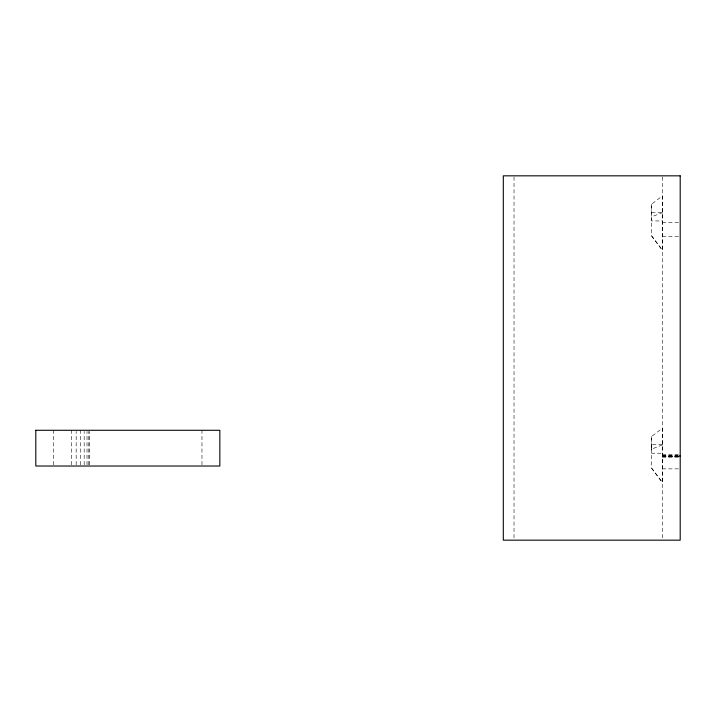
<?xml version="1.0" encoding="UTF-8"?>
<svg xmlns="http://www.w3.org/2000/svg" width="716" height="716" viewBox="0 0 716 716"><rect width="100%" height="100%" fill="white"/><g stroke="black" fill="none" stroke-linecap="round" stroke-linejoin="round"><path stroke-width="0.54" stroke-dasharray="3.58 2.69" d="M53.664 464.899L53.664 430.28M71.537 464.899L71.537 430.28M76.164 464.899L76.164 431.399M80.469 464.899L80.469 430.28M84.175 464.899L84.175 431.399M87.012 464.899L87.012 431.399M88.793 464.899L88.793 431.399M89.402 464.899L89.402 431.399M201.975 464.899L201.975 430.28M651.614 436.474L651.614 468.157L662.327 482.45L662.336 428.222L651.614 436.474L651.605 449.102L662.327 444.967L662.327 445.647M651.614 204.194L651.614 235.868L662.327 250.161L662.336 195.933L651.614 204.194L651.614 220.94L662.336 220.94M662.327 213.359L662.327 212.688L651.614 216.814M662.336 457.077L679.099 457.05M651.614 212.446L662.327 212.446M662.336 222.291L680.2 222.291M662.336 236.584L680.2 236.584M662.327 444.726L651.614 444.726L651.614 453.228L662.336 453.228M662.336 454.57L680.2 454.57M662.336 455.483L677.962 455.483M662.336 456.665L679.341 456.674M662.336 456.871L679.216 456.862M662.336 468.864L680.2 468.864M662.336 455.627L679.833 455.967M662.336 456.11L679.708 456.137M662.336 456.289L679.582 456.316M662.336 456.468L678.392 456.486M651.614 235.868L662.327 250.161M651.614 468.157L662.327 482.45M662.336 176.95L662.336 539.05M514.025 176.95L514.025 539.05"/><path stroke-width="1.07" d="M680.2 455.483L680.2 455.94M679.708 456.137L680.2 456.11M35.8 430.28L35.8 466.018L219.839 466.018L219.839 430.28L35.8 430.28M680.2 175.832L503.303 175.832L503.303 540.168L680.2 540.168L680.2 175.832"/></g></svg>
